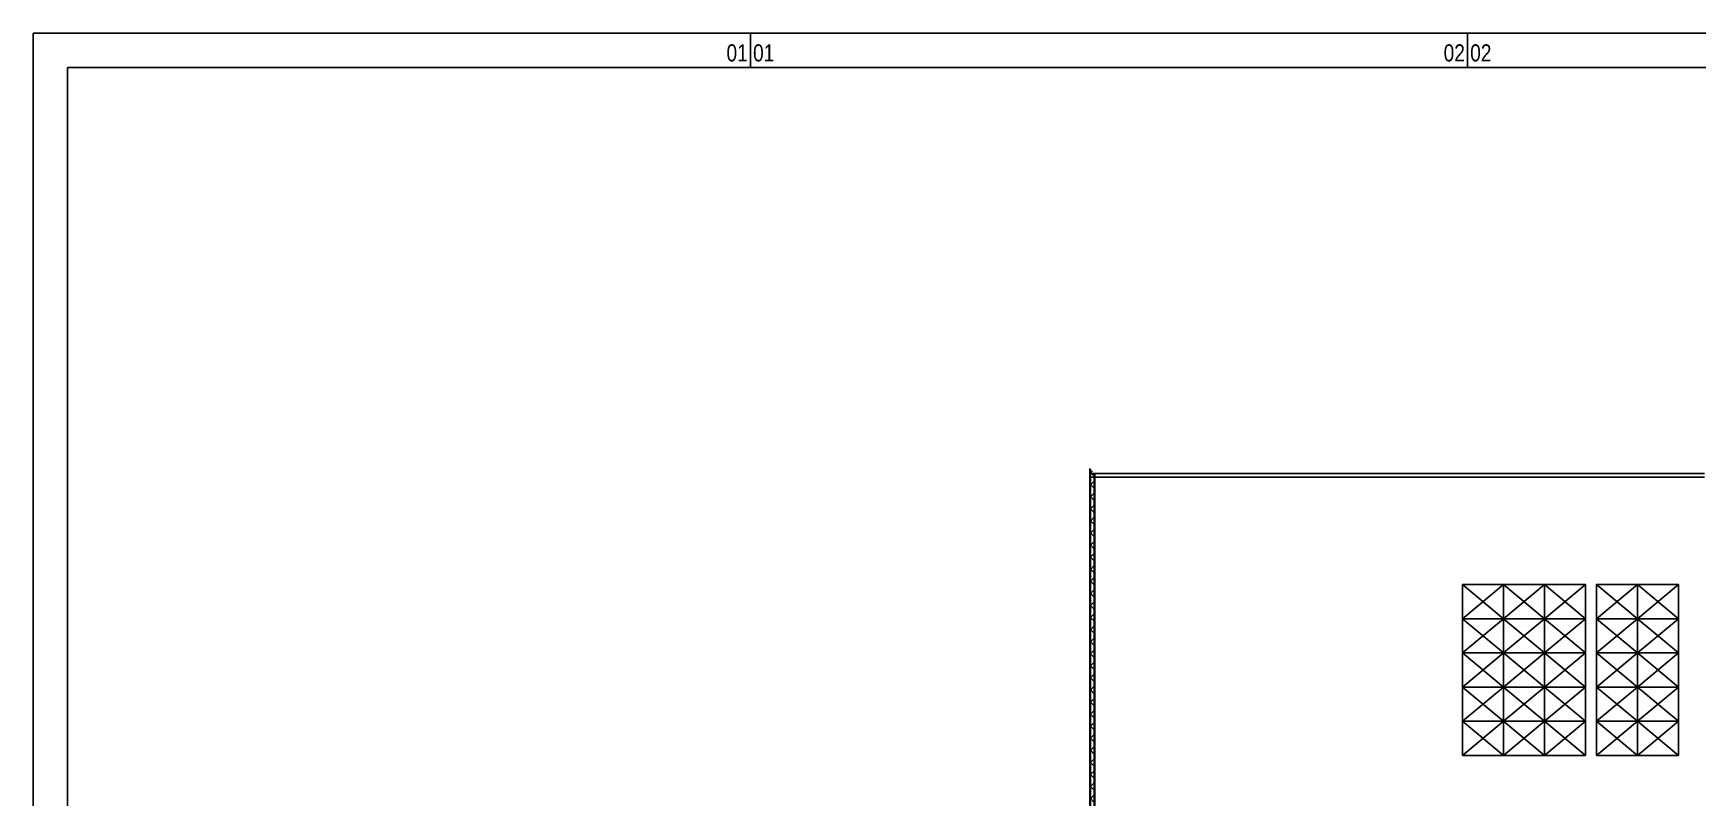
# Model space of a CAD drawing. Extents: x -3873 to 164127, y 7129 to 96529.
# Drawn here: x -3873 to 44868, y 74137 to 96529 of the extents above; entities that cross this region are included whole.
import ezdxf
from ezdxf.enums import TextEntityAlignment as Align

# ---------------------------------------------------------------- set-up
doc = ezdxf.new("R2010")
doc.units = 0
doc.layers.get('0').update_dxf_attribs({"linetype": 'CONTINUOUS'})
for name, color, linetype in [('BUILDING', 2, 'CONTINUOUS'), ('LAYOUT', 90, 'CONTINUOUS'), ('LAYOUT customer', 170, 'CONTINUOUS')]:
    doc.layers.add(name, color=color, linetype=linetype)
doc.styles.add('025_100', font='arial.ttf', dxfattribs={"height": 250})
doc.styles.add('035_100', font='arial.ttf', dxfattribs={"height": 350})
doc.styles.add('050_100', font='arial.ttf', dxfattribs={"height": 500})
pattern_1 = [(45, (0, 0), (-70.71068, 70.71068), [])]

# ---------------------------------------------------------------- blocks, each defined once
blk = doc.blocks.new('Стена_1', base_point=(-60300, -300))
at = {"linetype": 'Continuous'}
h = blk.add_hatch(dxfattribs=at)
h.set_pattern_fill('МЕТАЛЛ__ТВЕРДЫЙ_СПЛАВ__Г_EF', color=256, style=0, pattern_type=2)
h.set_pattern_definition(pattern_1)
h.paths.add_polyline_path([(-60430, -430), (-60430, 60430), (-60450, 60450), (-60450, -450)])
h = blk.add_hatch(dxfattribs=at)
h.set_pattern_fill('ТЕПЛОИЗОЛЯЦИЯ__ГОСТ_', color=256, style=0, pattern_type=2)
h.set_pattern_definition([(45, (0, 0), (-176.7767, 176.7767), []), (135, (0, 0), (176.9181, 176.9181), [])])
h.paths.add_polyline_path([(-60320, -320), (-60320, 60320), (-60430, 60430), (-60430, -430)])
h = blk.add_hatch(dxfattribs=at)
h.set_pattern_fill('МЕТАЛЛ__ТВЕРДЫЙ_СПЛАВ__Г_EF', color=256, style=0, pattern_type=2)
h.set_pattern_definition(pattern_1)
h.paths.add_polyline_path([(-60300, -300), (-60300, 60300), (-60320, 60320), (-60320, -320)])
for p, q in [((-60430, -430), (-60430, 60430)), ((-60320, -320), (-60320, 60320))]:
    blk.add_line(p, q, dxfattribs=at)
at = {"linetype": 'Continuous', "flags": 128}
for points in [[(-60450, 60450), (-60450, -450)], [(-60300, -300), (-60300, 60300)]]:
    blk.add_lwpolyline(points, dxfattribs=at)
blk = doc.blocks.new('A$C3074d258')
at = {"lineweight": 20}
blk.add_blockref('Стена_1', (-6300, -48300), dxfattribs=at)
blk = doc.blocks.new('A$Cb66a8a7b')
for p, q in [((500, 1200), (-500, 0)), ((-500, 0), (-500, 1200)), ((-500, 1200), (500, 0))]:
    blk.add_line(p, q)
blk.add_lwpolyline([(-500, 1200), (500, 1200), (500, 0), (-500, 0)], close=True)
blk = doc.blocks.new('*U401')
at = {"color": 3, "linetype": 'Continuous'}
for p, q in [((-168000, 0), (-168000, 89400)), ((-168000, 89400), (0, 89400)), ((-168000, 88400), (-168000, 89400)), ((-147000, 88400), (-147000, 89400)), ((-147000, 88400), (-147000, 89400)), ((-126000, 88400), (-126000, 89400)), ((-126000, 88400), (-126000, 89400))]:
    blk.add_line(p, q, dxfattribs=at)
at = {"color": 7, "linetype": 'Continuous'}
for p, q in [((-167000, 1000), (-167000, 88400)), ((-167000, 88400), (-1000, 88400))]:
    blk.add_line(p, q, dxfattribs=at)
at = {"color": 2, "style": '050_100', "width": 0.800937}
for s, p, p2 in [('01 01', (-147700, 88576), (-146300, 88576)), ('02 02', (-126700, 88576), (-125300, 88576))]:
    blk.add_text(s, height=500, dxfattribs=at).set_placement(p, p2, align=Align.FIT)
at = {"color": 1, "linetype": 'Continuous', "ltscale": 50}
for tag, p, height, style in [('PROJECT', (-13710, 8757), 400, '035_100'), ('drawingnr', (-9521, 1405), 550, '050_100')]:
    blk.add_attdef(tag, p, '', height=height, dxfattribs=dict(at, style=style))
at = {"color": 4, "linetype": 'Continuous', "ltscale": 50}
for tag, p, height, style in [('bird', (-17252, 4446), 250, '025_100'), ('capacity', (-12319, 4446), 250, '025_100'), ('title1', (-8362, 4404), 350, '035_100'), ('w1', (-17252, 3796), 250, '025_100'), ('w2', (-16208, 3796), 250, '025_100'), ('w3', (-15164, 3796), 250, '025_100'), ('drawn', (-12319, 3796), 250, '025_100'), ('title2', (-8362, 3754), 350, '035_100'), ('title3', (-8362, 3104), 350, '035_100'), ('scald', (-17252, 3146), 250, '025_100'), ('check', (-12319, 3146), 250, '025_100'), ('scale', (-12319, 2496), 250, '025_100'), ('date', (-12319, 1846), 250, '025_100'), ('dept', (-12319, 1196), 250, '025_100')]:
    blk.add_attdef(tag, p, '', height=height, dxfattribs=dict(at, style=style))

msp = doc.modelspace()

# ---------------------------------------------------------------- linework, layer by layer
at = {"layer": 'BUILDING', "color": 2, "ltscale": 20}
for points in [[(45067, 83630), (27067, 83630)], [(45067, 83530), (27067, 83530)]]:
    msp.add_lwpolyline(points, dxfattribs=at)

# ---------------------------------------------------------------- block references
at = {"layer": 'BUILDING', "ltscale": 20}
msp.add_blockref('A$C3074d258', (33517, 71330), dxfattribs=at)
at = {"layer": 'LAYOUT', "linetype": 'Continuous', "ltscale": 50}
msp.add_blockref('*U401', (164127, 7129), dxfattribs=at)
at = {"layer": 'LAYOUT customer', "color": 170, "rotation": 90}
for p in [(39183, 79879), (40383, 79879), (41583, 79879), (43102, 79879), (44302, 79879), (39183, 78879), (40383, 78879), (41583, 78879), (43102, 78879), (44302, 78879), (39183, 77879), (40383, 77879), (41583, 77879), (43102, 77879), (44302, 77879), (39183, 76879), (40383, 76879), (41583, 76879), (43102, 76879), (44302, 76879), (39183, 75879), (40383, 75879), (41583, 75879), (43102, 75879), (44302, 75879)]:
    msp.add_blockref('A$Cb66a8a7b', p, dxfattribs=at)

doc.saveas('drawing.dxf')
